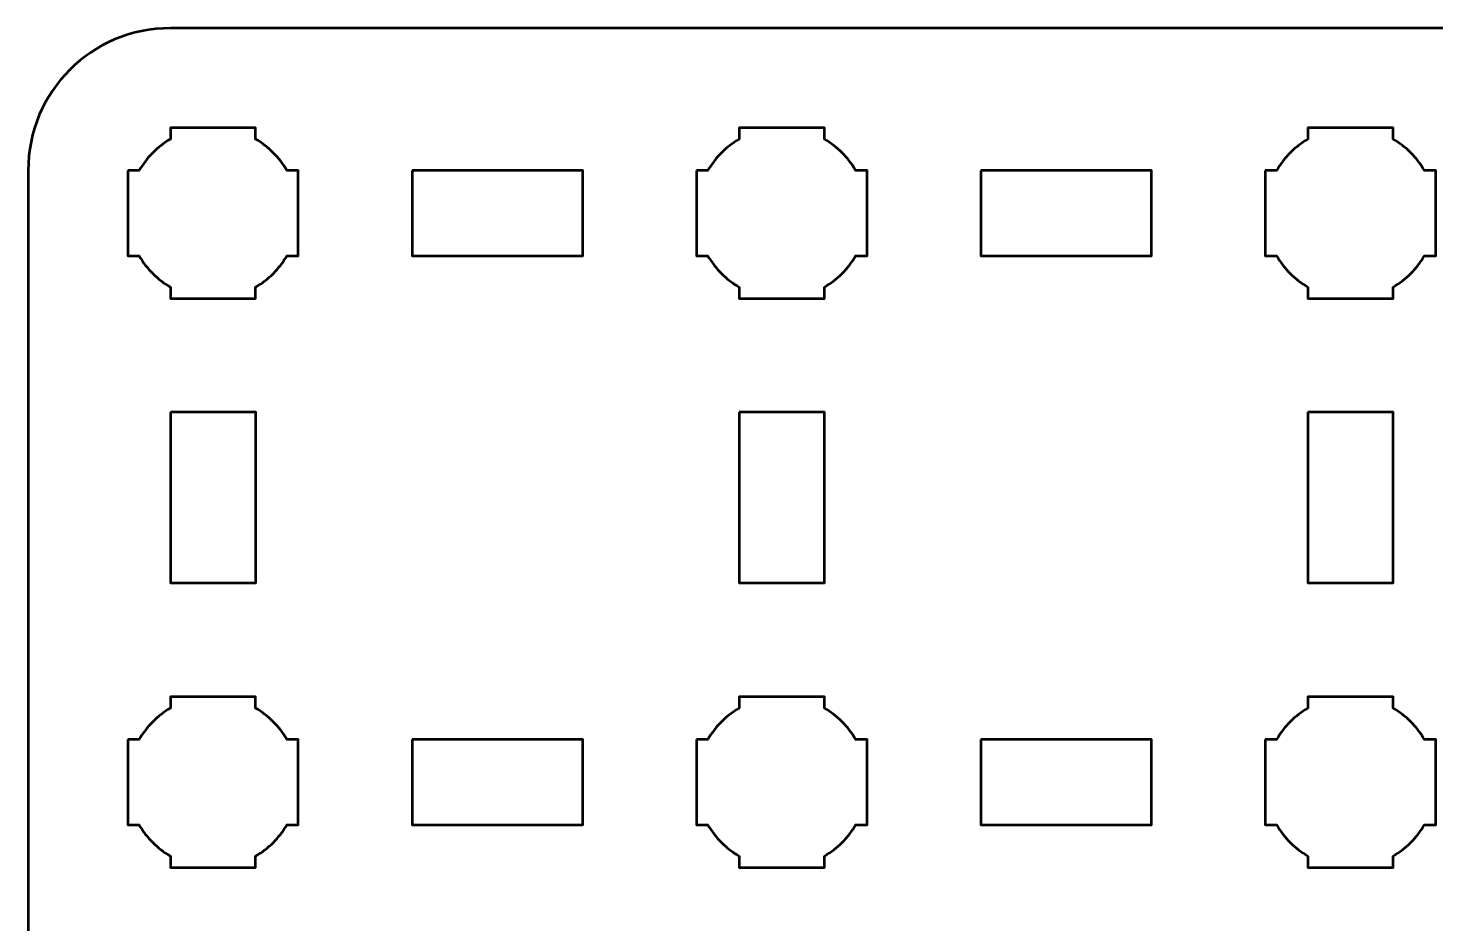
# Model space of a CAD drawing. Header units: centimetres. Extents: x -30.2 to 9.2, y -21.5 to -8.2.
# Drawn here: x -30.15 to -25.2, y -11.348 to -8.2 of the extents above; entities that cross this region are included whole.
import ezdxf

# ---------------------------------------------------------------- set-up
doc = ezdxf.new("R2010")
doc.units = ezdxf.units.CM
doc.header["$MEASUREMENT"] = 0
doc.layers.add('Layer 1', color=7, linetype='Continuous')

msp = doc.modelspace()

# ---------------------------------------------------------------- linework, layer by layer
at = {"layer": 'Layer 1', "lineweight": 53}
for points, knots in [([(-29.64995, -8.19995), (-29.64995, -8.19995), (-21.35005, -8.19995), (-21.35005, -8.19995), (-21.35005, -8.19995), (-21.07305, -8.19995), (-20.84995, -8.42305), (-20.84995, -8.70005), (-20.84995, -8.70005), (-20.84995, -8.70005), (-20.84995, -20.99995), (-20.84995, -20.99995), (-20.84995, -20.99995), (-20.84995, -21.27695), (-21.07305, -21.50005), (-21.35005, -21.50005), (-21.35005, -21.50005), (-21.35005, -21.50005), (-29.64995, -21.50005), (-29.64995, -21.50005), (-29.64995, -21.50005), (-29.92695, -21.50005), (-30.15005, -21.27695), (-30.15005, -20.99995), (-30.15005, -20.99995), (-30.15005, -20.99995), (-30.15005, -8.70005), (-30.15005, -8.70005), (-30.15005, -8.70005), (-30.15005, -8.42305), (-29.92695, -8.19995), (-29.64995, -8.19995)], [0, 0, 0, 0, 0.125, 0.125, 0.125, 0.125, 0.25, 0.25, 0.25, 0.25, 0.375, 0.375, 0.375, 0.375, 0.5, 0.5, 0.5, 0.5, 0.625, 0.625, 0.625, 0.625, 0.75, 0.75, 0.75, 0.75, 0.875, 0.875, 0.875, 0.875, 1, 1, 1, 1]), ([(-29.80001, -8.69997), (-29.80001, -8.69997), (-29.75981, -8.69997), (-29.75981, -8.69997), (-29.75981, -8.69997), (-29.73348, -8.65445), (-29.69552, -8.61652), (-29.65001, -8.59019), (-29.65001, -8.59019), (-29.65001, -8.59019), (-29.65001, -8.54997), (-29.65001, -8.54997), (-29.65001, -8.54997), (-29.65001, -8.54997), (-29.35001, -8.54997), (-29.35001, -8.54997), (-29.35001, -8.54997), (-29.35001, -8.54997), (-29.35001, -8.59016), (-29.35001, -8.59016), (-29.35001, -8.59016), (-29.30448, -8.61649), (-29.26649, -8.65444), (-29.24013, -8.69997), (-29.24013, -8.69997), (-29.24013, -8.69997), (-29.20001, -8.69997), (-29.20001, -8.69997), (-29.20001, -8.69997), (-29.20001, -8.69997), (-29.20001, -8.84539), (-29.20001, -8.84539), (-29.20001, -8.84539), (-29.20001, -8.84539), (-29.19995, -8.85004), (-29.19995, -8.85004), (-29.19995, -8.85004), (-29.19995, -8.85004), (-29.20001, -8.85468), (-29.20001, -8.85468), (-29.20001, -8.85468), (-29.20001, -8.85468), (-29.20001, -8.99997), (-29.20001, -8.99997), (-29.20001, -8.99997), (-29.20001, -8.99997), (-29.24008, -8.99997), (-29.24008, -8.99997), (-29.24008, -8.99997), (-29.26643, -9.04554), (-29.30443, -9.08355), (-29.35001, -9.10991), (-29.35001, -9.10991), (-29.35001, -9.10991), (-29.35001, -9.14997), (-29.35001, -9.14997), (-29.35001, -9.14997), (-29.35001, -9.14997), (-29.49329, -9.14997), (-29.49329, -9.14997), (-29.49329, -9.14997), (-29.49329, -9.14997), (-29.49996, -9.15005), (-29.49996, -9.15005), (-29.49996, -9.15005), (-29.49996, -9.15005), (-29.50664, -9.14997), (-29.50664, -9.14997), (-29.50664, -9.14997), (-29.50664, -9.14997), (-29.65001, -9.14997), (-29.65001, -9.14997), (-29.65001, -9.14997), (-29.65001, -9.14997), (-29.65001, -9.10987), (-29.65001, -9.10987), (-29.65001, -9.10987), (-29.69555, -9.08351), (-29.73353, -9.04552), (-29.75986, -8.99997), (-29.75986, -8.99997), (-29.75986, -8.99997), (-29.80001, -8.99997), (-29.80001, -8.99997), (-29.80001, -8.99997), (-29.80001, -8.99997), (-29.80001, -8.69997), (-29.80001, -8.69997)], [0, 0, 0, 0, 0.0454545, 0.0454545, 0.0454545, 0.0454545, 0.0909091, 0.0909091, 0.0909091, 0.0909091, 0.1363636, 0.1363636, 0.1363636, 0.1363636, 0.1818182, 0.1818182, 0.1818182, 0.1818182, 0.2272727, 0.2272727, 0.2272727, 0.2272727, 0.2727273, 0.2727273, 0.2727273, 0.2727273, 0.3181818, 0.3181818, 0.3181818, 0.3181818, 0.3636364, 0.3636364, 0.3636364, 0.3636364, 0.4090909, 0.4090909, 0.4090909, 0.4090909, 0.4545455, 0.4545455, 0.4545455, 0.4545455, 0.5, 0.5, 0.5, 0.5, 0.5454545, 0.5454545, 0.5454545, 0.5454545, 0.5909091, 0.5909091, 0.5909091, 0.5909091, 0.6363636, 0.6363636, 0.6363636, 0.6363636, 0.6818182, 0.6818182, 0.6818182, 0.6818182, 0.7272727, 0.7272727, 0.7272727, 0.7272727, 0.7727273, 0.7727273, 0.7727273, 0.7727273, 0.8181818, 0.8181818, 0.8181818, 0.8181818, 0.8636364, 0.8636364, 0.8636364, 0.8636364, 0.9090909, 0.9090909, 0.9090909, 0.9090909, 0.9545455, 0.9545455, 0.9545455, 0.9545455, 1, 1, 1, 1]), ([(-27.80001, -8.69997), (-27.80001, -8.69997), (-27.75981, -8.69997), (-27.75981, -8.69997), (-27.75981, -8.69997), (-27.73348, -8.65445), (-27.69552, -8.61652), (-27.65001, -8.59019), (-27.65001, -8.59019), (-27.65001, -8.59019), (-27.65001, -8.54997), (-27.65001, -8.54997), (-27.65001, -8.54997), (-27.65001, -8.54997), (-27.35001, -8.54997), (-27.35001, -8.54997), (-27.35001, -8.54997), (-27.35001, -8.54997), (-27.35001, -8.59016), (-27.35001, -8.59016), (-27.35001, -8.59016), (-27.30448, -8.61649), (-27.26649, -8.65444), (-27.24013, -8.69997), (-27.24013, -8.69997), (-27.24013, -8.69997), (-27.20001, -8.69997), (-27.20001, -8.69997), (-27.20001, -8.69997), (-27.20001, -8.69997), (-27.20001, -8.84539), (-27.20001, -8.84539), (-27.20001, -8.84539), (-27.20001, -8.84539), (-27.19995, -8.85004), (-27.19995, -8.85004), (-27.19995, -8.85004), (-27.19995, -8.85004), (-27.20001, -8.85468), (-27.20001, -8.85468), (-27.20001, -8.85468), (-27.20001, -8.85468), (-27.20001, -8.99997), (-27.20001, -8.99997), (-27.20001, -8.99997), (-27.20001, -8.99997), (-27.24008, -8.99997), (-27.24008, -8.99997), (-27.24008, -8.99997), (-27.26643, -9.04554), (-27.30443, -9.08355), (-27.35001, -9.10991), (-27.35001, -9.10991), (-27.35001, -9.10991), (-27.35001, -9.14997), (-27.35001, -9.14997), (-27.35001, -9.14997), (-27.35001, -9.14997), (-27.49329, -9.14997), (-27.49329, -9.14997), (-27.49329, -9.14997), (-27.49329, -9.14997), (-27.49996, -9.15005), (-27.49996, -9.15005), (-27.49996, -9.15005), (-27.49996, -9.15005), (-27.50664, -9.14997), (-27.50664, -9.14997), (-27.50664, -9.14997), (-27.50664, -9.14997), (-27.65001, -9.14997), (-27.65001, -9.14997), (-27.65001, -9.14997), (-27.65001, -9.14997), (-27.65001, -9.10987), (-27.65001, -9.10987), (-27.65001, -9.10987), (-27.69555, -9.08351), (-27.73353, -9.04552), (-27.75986, -8.99997), (-27.75986, -8.99997), (-27.75986, -8.99997), (-27.80001, -8.99997), (-27.80001, -8.99997), (-27.80001, -8.99997), (-27.80001, -8.99997), (-27.80001, -8.69997), (-27.80001, -8.69997)], [0, 0, 0, 0, 0.0454545, 0.0454545, 0.0454545, 0.0454545, 0.0909091, 0.0909091, 0.0909091, 0.0909091, 0.1363636, 0.1363636, 0.1363636, 0.1363636, 0.1818182, 0.1818182, 0.1818182, 0.1818182, 0.2272727, 0.2272727, 0.2272727, 0.2272727, 0.2727273, 0.2727273, 0.2727273, 0.2727273, 0.3181818, 0.3181818, 0.3181818, 0.3181818, 0.3636364, 0.3636364, 0.3636364, 0.3636364, 0.4090909, 0.4090909, 0.4090909, 0.4090909, 0.4545455, 0.4545455, 0.4545455, 0.4545455, 0.5, 0.5, 0.5, 0.5, 0.5454545, 0.5454545, 0.5454545, 0.5454545, 0.5909091, 0.5909091, 0.5909091, 0.5909091, 0.6363636, 0.6363636, 0.6363636, 0.6363636, 0.6818182, 0.6818182, 0.6818182, 0.6818182, 0.7272727, 0.7272727, 0.7272727, 0.7272727, 0.7727273, 0.7727273, 0.7727273, 0.7727273, 0.8181818, 0.8181818, 0.8181818, 0.8181818, 0.8636364, 0.8636364, 0.8636364, 0.8636364, 0.9090909, 0.9090909, 0.9090909, 0.9090909, 0.9545455, 0.9545455, 0.9545455, 0.9545455, 1, 1, 1, 1]), ([(-25.80001, -8.69997), (-25.80001, -8.69997), (-25.75981, -8.69997), (-25.75981, -8.69997), (-25.75981, -8.69997), (-25.73348, -8.65445), (-25.69552, -8.61652), (-25.65001, -8.59019), (-25.65001, -8.59019), (-25.65001, -8.59019), (-25.65001, -8.54997), (-25.65001, -8.54997), (-25.65001, -8.54997), (-25.65001, -8.54997), (-25.35001, -8.54997), (-25.35001, -8.54997), (-25.35001, -8.54997), (-25.35001, -8.54997), (-25.35001, -8.59016), (-25.35001, -8.59016), (-25.35001, -8.59016), (-25.30448, -8.61649), (-25.26649, -8.65444), (-25.24013, -8.69997), (-25.24013, -8.69997), (-25.24013, -8.69997), (-25.20001, -8.69997), (-25.20001, -8.69997), (-25.20001, -8.69997), (-25.20001, -8.69997), (-25.20001, -8.84539), (-25.20001, -8.84539), (-25.20001, -8.84539), (-25.20001, -8.84539), (-25.19995, -8.85004), (-25.19995, -8.85004), (-25.19995, -8.85004), (-25.19995, -8.85004), (-25.20001, -8.85468), (-25.20001, -8.85468), (-25.20001, -8.85468), (-25.20001, -8.85468), (-25.20001, -8.99997), (-25.20001, -8.99997), (-25.20001, -8.99997), (-25.20001, -8.99997), (-25.24008, -8.99997), (-25.24008, -8.99997), (-25.24008, -8.99997), (-25.26643, -9.04554), (-25.30443, -9.08355), (-25.35001, -9.10991), (-25.35001, -9.10991), (-25.35001, -9.10991), (-25.35001, -9.14997), (-25.35001, -9.14997), (-25.35001, -9.14997), (-25.35001, -9.14997), (-25.49329, -9.14997), (-25.49329, -9.14997), (-25.49329, -9.14997), (-25.49329, -9.14997), (-25.49996, -9.15005), (-25.49996, -9.15005), (-25.49996, -9.15005), (-25.49996, -9.15005), (-25.50664, -9.14997), (-25.50664, -9.14997), (-25.50664, -9.14997), (-25.50664, -9.14997), (-25.65001, -9.14997), (-25.65001, -9.14997), (-25.65001, -9.14997), (-25.65001, -9.14997), (-25.65001, -9.10987), (-25.65001, -9.10987), (-25.65001, -9.10987), (-25.69555, -9.08351), (-25.73353, -9.04552), (-25.75986, -8.99997), (-25.75986, -8.99997), (-25.75986, -8.99997), (-25.80001, -8.99997), (-25.80001, -8.99997), (-25.80001, -8.99997), (-25.80001, -8.99997), (-25.80001, -8.69997), (-25.80001, -8.69997)], [0, 0, 0, 0, 0.0454545, 0.0454545, 0.0454545, 0.0454545, 0.0909091, 0.0909091, 0.0909091, 0.0909091, 0.1363636, 0.1363636, 0.1363636, 0.1363636, 0.1818182, 0.1818182, 0.1818182, 0.1818182, 0.2272727, 0.2272727, 0.2272727, 0.2272727, 0.2727273, 0.2727273, 0.2727273, 0.2727273, 0.3181818, 0.3181818, 0.3181818, 0.3181818, 0.3636364, 0.3636364, 0.3636364, 0.3636364, 0.4090909, 0.4090909, 0.4090909, 0.4090909, 0.4545455, 0.4545455, 0.4545455, 0.4545455, 0.5, 0.5, 0.5, 0.5, 0.5454545, 0.5454545, 0.5454545, 0.5454545, 0.5909091, 0.5909091, 0.5909091, 0.5909091, 0.6363636, 0.6363636, 0.6363636, 0.6363636, 0.6818182, 0.6818182, 0.6818182, 0.6818182, 0.7272727, 0.7272727, 0.7272727, 0.7272727, 0.7727273, 0.7727273, 0.7727273, 0.7727273, 0.8181818, 0.8181818, 0.8181818, 0.8181818, 0.8636364, 0.8636364, 0.8636364, 0.8636364, 0.9090909, 0.9090909, 0.9090909, 0.9090909, 0.9545455, 0.9545455, 0.9545455, 0.9545455, 1, 1, 1, 1]), ([(-28.8, -8.70005), (-28.8, -8.70005), (-28.2, -8.70005), (-28.2, -8.70005), (-28.2, -8.70005), (-28.2, -8.70005), (-28.2, -9.00005), (-28.2, -9.00005), (-28.2, -9.00005), (-28.2, -9.00005), (-28.8, -9.00005), (-28.8, -9.00005), (-28.8, -9.00005), (-28.8, -9.00005), (-28.8, -8.70005), (-28.8, -8.70005)], [0, 0, 0, 0, 0.25, 0.25, 0.25, 0.25, 0.5, 0.5, 0.5, 0.5, 0.75, 0.75, 0.75, 0.75, 1, 1, 1, 1]), ([(-26.80004, -8.70005), (-26.80004, -8.70005), (-26.20003, -8.70005), (-26.20003, -8.70005), (-26.20003, -8.70005), (-26.20003, -8.70005), (-26.20003, -9.00005), (-26.20003, -9.00005), (-26.20003, -9.00005), (-26.20003, -9.00005), (-26.80004, -9.00005), (-26.80004, -9.00005), (-26.80004, -9.00005), (-26.80004, -9.00005), (-26.80004, -8.70005), (-26.80004, -8.70005)], [0, 0, 0, 0, 0.25, 0.25, 0.25, 0.25, 0.5, 0.5, 0.5, 0.5, 0.75, 0.75, 0.75, 0.75, 1, 1, 1, 1]), ([(-29.64995, -9.55), (-29.64995, -9.55), (-29.34995, -9.55), (-29.34995, -9.55), (-29.34995, -9.55), (-29.34995, -9.55), (-29.34995, -10.15), (-29.34995, -10.15), (-29.34995, -10.15), (-29.34995, -10.15), (-29.64995, -10.15), (-29.64995, -10.15), (-29.64995, -10.15), (-29.64995, -10.15), (-29.64995, -9.55), (-29.64995, -9.55)], [0, 0, 0, 0, 0.25, 0.25, 0.25, 0.25, 0.5, 0.5, 0.5, 0.5, 0.75, 0.75, 0.75, 0.75, 1, 1, 1, 1]), ([(-27.64995, -9.55), (-27.64995, -9.55), (-27.34995, -9.55), (-27.34995, -9.55), (-27.34995, -9.55), (-27.34995, -9.55), (-27.34995, -10.15), (-27.34995, -10.15), (-27.34995, -10.15), (-27.34995, -10.15), (-27.64995, -10.15), (-27.64995, -10.15), (-27.64995, -10.15), (-27.64995, -10.15), (-27.64995, -9.55), (-27.64995, -9.55)], [0, 0, 0, 0, 0.25, 0.25, 0.25, 0.25, 0.5, 0.5, 0.5, 0.5, 0.75, 0.75, 0.75, 0.75, 1, 1, 1, 1]), ([(-25.64995, -9.55), (-25.64995, -9.55), (-25.34995, -9.55), (-25.34995, -9.55), (-25.34995, -9.55), (-25.34995, -9.55), (-25.34995, -10.15), (-25.34995, -10.15), (-25.34995, -10.15), (-25.34995, -10.15), (-25.64995, -10.15), (-25.64995, -10.15), (-25.64995, -10.15), (-25.64995, -10.15), (-25.64995, -9.55), (-25.64995, -9.55)], [0, 0, 0, 0, 0.25, 0.25, 0.25, 0.25, 0.5, 0.5, 0.5, 0.5, 0.75, 0.75, 0.75, 0.75, 1, 1, 1, 1]), ([(-29.80001, -10.69997), (-29.80001, -10.69997), (-29.75981, -10.69997), (-29.75981, -10.69997), (-29.75981, -10.69997), (-29.73348, -10.65445), (-29.69552, -10.61652), (-29.65001, -10.59019), (-29.65001, -10.59019), (-29.65001, -10.59019), (-29.65001, -10.54997), (-29.65001, -10.54997), (-29.65001, -10.54997), (-29.65001, -10.54997), (-29.35001, -10.54997), (-29.35001, -10.54997), (-29.35001, -10.54997), (-29.35001, -10.54997), (-29.35001, -10.59016), (-29.35001, -10.59016), (-29.35001, -10.59016), (-29.30448, -10.61649), (-29.26649, -10.65444), (-29.24013, -10.69997), (-29.24013, -10.69997), (-29.24013, -10.69997), (-29.20001, -10.69997), (-29.20001, -10.69997), (-29.20001, -10.69997), (-29.20001, -10.69997), (-29.20001, -10.84539), (-29.20001, -10.84539), (-29.20001, -10.84539), (-29.20001, -10.84539), (-29.19995, -10.85004), (-29.19995, -10.85004), (-29.19995, -10.85004), (-29.19995, -10.85004), (-29.20001, -10.85468), (-29.20001, -10.85468), (-29.20001, -10.85468), (-29.20001, -10.85468), (-29.20001, -10.99997), (-29.20001, -10.99997), (-29.20001, -10.99997), (-29.20001, -10.99997), (-29.24008, -10.99997), (-29.24008, -10.99997), (-29.24008, -10.99997), (-29.26643, -11.04554), (-29.30443, -11.08355), (-29.35001, -11.10991), (-29.35001, -11.10991), (-29.35001, -11.10991), (-29.35001, -11.14997), (-29.35001, -11.14997), (-29.35001, -11.14997), (-29.35001, -11.14997), (-29.49329, -11.14997), (-29.49329, -11.14997), (-29.49329, -11.14997), (-29.49329, -11.14997), (-29.49996, -11.15005), (-29.49996, -11.15005), (-29.49996, -11.15005), (-29.49996, -11.15005), (-29.50664, -11.14997), (-29.50664, -11.14997), (-29.50664, -11.14997), (-29.50664, -11.14997), (-29.65001, -11.14997), (-29.65001, -11.14997), (-29.65001, -11.14997), (-29.65001, -11.14997), (-29.65001, -11.10987), (-29.65001, -11.10987), (-29.65001, -11.10987), (-29.69555, -11.08351), (-29.73353, -11.04552), (-29.75986, -10.99997), (-29.75986, -10.99997), (-29.75986, -10.99997), (-29.80001, -10.99997), (-29.80001, -10.99997), (-29.80001, -10.99997), (-29.80001, -10.99997), (-29.80001, -10.69997), (-29.80001, -10.69997)], [0, 0, 0, 0, 0.0454545, 0.0454545, 0.0454545, 0.0454545, 0.0909091, 0.0909091, 0.0909091, 0.0909091, 0.1363636, 0.1363636, 0.1363636, 0.1363636, 0.1818182, 0.1818182, 0.1818182, 0.1818182, 0.2272727, 0.2272727, 0.2272727, 0.2272727, 0.2727273, 0.2727273, 0.2727273, 0.2727273, 0.3181818, 0.3181818, 0.3181818, 0.3181818, 0.3636364, 0.3636364, 0.3636364, 0.3636364, 0.4090909, 0.4090909, 0.4090909, 0.4090909, 0.4545455, 0.4545455, 0.4545455, 0.4545455, 0.5, 0.5, 0.5, 0.5, 0.5454545, 0.5454545, 0.5454545, 0.5454545, 0.5909091, 0.5909091, 0.5909091, 0.5909091, 0.6363636, 0.6363636, 0.6363636, 0.6363636, 0.6818182, 0.6818182, 0.6818182, 0.6818182, 0.7272727, 0.7272727, 0.7272727, 0.7272727, 0.7727273, 0.7727273, 0.7727273, 0.7727273, 0.8181818, 0.8181818, 0.8181818, 0.8181818, 0.8636364, 0.8636364, 0.8636364, 0.8636364, 0.9090909, 0.9090909, 0.9090909, 0.9090909, 0.9545455, 0.9545455, 0.9545455, 0.9545455, 1, 1, 1, 1]), ([(-27.80001, -10.69997), (-27.80001, -10.69997), (-27.75981, -10.69997), (-27.75981, -10.69997), (-27.75981, -10.69997), (-27.73348, -10.65445), (-27.69552, -10.61652), (-27.65001, -10.59019), (-27.65001, -10.59019), (-27.65001, -10.59019), (-27.65001, -10.54997), (-27.65001, -10.54997), (-27.65001, -10.54997), (-27.65001, -10.54997), (-27.35001, -10.54997), (-27.35001, -10.54997), (-27.35001, -10.54997), (-27.35001, -10.54997), (-27.35001, -10.59016), (-27.35001, -10.59016), (-27.35001, -10.59016), (-27.30448, -10.61649), (-27.26649, -10.65444), (-27.24013, -10.69997), (-27.24013, -10.69997), (-27.24013, -10.69997), (-27.20001, -10.69997), (-27.20001, -10.69997), (-27.20001, -10.69997), (-27.20001, -10.69997), (-27.20001, -10.84539), (-27.20001, -10.84539), (-27.20001, -10.84539), (-27.20001, -10.84539), (-27.19995, -10.85004), (-27.19995, -10.85004), (-27.19995, -10.85004), (-27.19995, -10.85004), (-27.20001, -10.85468), (-27.20001, -10.85468), (-27.20001, -10.85468), (-27.20001, -10.85468), (-27.20001, -10.99997), (-27.20001, -10.99997), (-27.20001, -10.99997), (-27.20001, -10.99997), (-27.24008, -10.99997), (-27.24008, -10.99997), (-27.24008, -10.99997), (-27.26643, -11.04554), (-27.30443, -11.08355), (-27.35001, -11.10991), (-27.35001, -11.10991), (-27.35001, -11.10991), (-27.35001, -11.14997), (-27.35001, -11.14997), (-27.35001, -11.14997), (-27.35001, -11.14997), (-27.49329, -11.14997), (-27.49329, -11.14997), (-27.49329, -11.14997), (-27.49329, -11.14997), (-27.49996, -11.15005), (-27.49996, -11.15005), (-27.49996, -11.15005), (-27.49996, -11.15005), (-27.50664, -11.14997), (-27.50664, -11.14997), (-27.50664, -11.14997), (-27.50664, -11.14997), (-27.65001, -11.14997), (-27.65001, -11.14997), (-27.65001, -11.14997), (-27.65001, -11.14997), (-27.65001, -11.10987), (-27.65001, -11.10987), (-27.65001, -11.10987), (-27.69555, -11.08351), (-27.73353, -11.04552), (-27.75986, -10.99997), (-27.75986, -10.99997), (-27.75986, -10.99997), (-27.80001, -10.99997), (-27.80001, -10.99997), (-27.80001, -10.99997), (-27.80001, -10.99997), (-27.80001, -10.69997), (-27.80001, -10.69997)], [0, 0, 0, 0, 0.0454545, 0.0454545, 0.0454545, 0.0454545, 0.0909091, 0.0909091, 0.0909091, 0.0909091, 0.1363636, 0.1363636, 0.1363636, 0.1363636, 0.1818182, 0.1818182, 0.1818182, 0.1818182, 0.2272727, 0.2272727, 0.2272727, 0.2272727, 0.2727273, 0.2727273, 0.2727273, 0.2727273, 0.3181818, 0.3181818, 0.3181818, 0.3181818, 0.3636364, 0.3636364, 0.3636364, 0.3636364, 0.4090909, 0.4090909, 0.4090909, 0.4090909, 0.4545455, 0.4545455, 0.4545455, 0.4545455, 0.5, 0.5, 0.5, 0.5, 0.5454545, 0.5454545, 0.5454545, 0.5454545, 0.5909091, 0.5909091, 0.5909091, 0.5909091, 0.6363636, 0.6363636, 0.6363636, 0.6363636, 0.6818182, 0.6818182, 0.6818182, 0.6818182, 0.7272727, 0.7272727, 0.7272727, 0.7272727, 0.7727273, 0.7727273, 0.7727273, 0.7727273, 0.8181818, 0.8181818, 0.8181818, 0.8181818, 0.8636364, 0.8636364, 0.8636364, 0.8636364, 0.9090909, 0.9090909, 0.9090909, 0.9090909, 0.9545455, 0.9545455, 0.9545455, 0.9545455, 1, 1, 1, 1]), ([(-25.80001, -10.69997), (-25.80001, -10.69997), (-25.75981, -10.69997), (-25.75981, -10.69997), (-25.75981, -10.69997), (-25.73348, -10.65445), (-25.69552, -10.61652), (-25.65001, -10.59019), (-25.65001, -10.59019), (-25.65001, -10.59019), (-25.65001, -10.54997), (-25.65001, -10.54997), (-25.65001, -10.54997), (-25.65001, -10.54997), (-25.35001, -10.54997), (-25.35001, -10.54997), (-25.35001, -10.54997), (-25.35001, -10.54997), (-25.35001, -10.59016), (-25.35001, -10.59016), (-25.35001, -10.59016), (-25.30448, -10.61649), (-25.26649, -10.65444), (-25.24013, -10.69997), (-25.24013, -10.69997), (-25.24013, -10.69997), (-25.20001, -10.69997), (-25.20001, -10.69997), (-25.20001, -10.69997), (-25.20001, -10.69997), (-25.20001, -10.84539), (-25.20001, -10.84539), (-25.20001, -10.84539), (-25.20001, -10.84539), (-25.19995, -10.85004), (-25.19995, -10.85004), (-25.19995, -10.85004), (-25.19995, -10.85004), (-25.20001, -10.85468), (-25.20001, -10.85468), (-25.20001, -10.85468), (-25.20001, -10.85468), (-25.20001, -10.99997), (-25.20001, -10.99997), (-25.20001, -10.99997), (-25.20001, -10.99997), (-25.24008, -10.99997), (-25.24008, -10.99997), (-25.24008, -10.99997), (-25.26643, -11.04554), (-25.30443, -11.08355), (-25.35001, -11.10991), (-25.35001, -11.10991), (-25.35001, -11.10991), (-25.35001, -11.14997), (-25.35001, -11.14997), (-25.35001, -11.14997), (-25.35001, -11.14997), (-25.49329, -11.14997), (-25.49329, -11.14997), (-25.49329, -11.14997), (-25.49329, -11.14997), (-25.49996, -11.15005), (-25.49996, -11.15005), (-25.49996, -11.15005), (-25.49996, -11.15005), (-25.50664, -11.14997), (-25.50664, -11.14997), (-25.50664, -11.14997), (-25.50664, -11.14997), (-25.65001, -11.14997), (-25.65001, -11.14997), (-25.65001, -11.14997), (-25.65001, -11.14997), (-25.65001, -11.10987), (-25.65001, -11.10987), (-25.65001, -11.10987), (-25.69555, -11.08351), (-25.73353, -11.04552), (-25.75986, -10.99997), (-25.75986, -10.99997), (-25.75986, -10.99997), (-25.80001, -10.99997), (-25.80001, -10.99997), (-25.80001, -10.99997), (-25.80001, -10.99997), (-25.80001, -10.69997), (-25.80001, -10.69997)], [0, 0, 0, 0, 0.0454545, 0.0454545, 0.0454545, 0.0454545, 0.0909091, 0.0909091, 0.0909091, 0.0909091, 0.1363636, 0.1363636, 0.1363636, 0.1363636, 0.1818182, 0.1818182, 0.1818182, 0.1818182, 0.2272727, 0.2272727, 0.2272727, 0.2272727, 0.2727273, 0.2727273, 0.2727273, 0.2727273, 0.3181818, 0.3181818, 0.3181818, 0.3181818, 0.3636364, 0.3636364, 0.3636364, 0.3636364, 0.4090909, 0.4090909, 0.4090909, 0.4090909, 0.4545455, 0.4545455, 0.4545455, 0.4545455, 0.5, 0.5, 0.5, 0.5, 0.5454545, 0.5454545, 0.5454545, 0.5454545, 0.5909091, 0.5909091, 0.5909091, 0.5909091, 0.6363636, 0.6363636, 0.6363636, 0.6363636, 0.6818182, 0.6818182, 0.6818182, 0.6818182, 0.7272727, 0.7272727, 0.7272727, 0.7272727, 0.7727273, 0.7727273, 0.7727273, 0.7727273, 0.8181818, 0.8181818, 0.8181818, 0.8181818, 0.8636364, 0.8636364, 0.8636364, 0.8636364, 0.9090909, 0.9090909, 0.9090909, 0.9090909, 0.9545455, 0.9545455, 0.9545455, 0.9545455, 1, 1, 1, 1]), ([(-28.8, -10.70005), (-28.8, -10.70005), (-28.2, -10.70005), (-28.2, -10.70005), (-28.2, -10.70005), (-28.2, -10.70005), (-28.2, -11.00005), (-28.2, -11.00005), (-28.2, -11.00005), (-28.2, -11.00005), (-28.8, -11.00005), (-28.8, -11.00005), (-28.8, -11.00005), (-28.8, -11.00005), (-28.8, -10.70005), (-28.8, -10.70005)], [0, 0, 0, 0, 0.25, 0.25, 0.25, 0.25, 0.5, 0.5, 0.5, 0.5, 0.75, 0.75, 0.75, 0.75, 1, 1, 1, 1]), ([(-26.80004, -10.70005), (-26.80004, -10.70005), (-26.20003, -10.70005), (-26.20003, -10.70005), (-26.20003, -10.70005), (-26.20003, -10.70005), (-26.20003, -11.00005), (-26.20003, -11.00005), (-26.20003, -11.00005), (-26.20003, -11.00005), (-26.80004, -11.00005), (-26.80004, -11.00005), (-26.80004, -11.00005), (-26.80004, -11.00005), (-26.80004, -10.70005), (-26.80004, -10.70005)], [0, 0, 0, 0, 0.25, 0.25, 0.25, 0.25, 0.5, 0.5, 0.5, 0.5, 0.75, 0.75, 0.75, 0.75, 1, 1, 1, 1])]:
    msp.add_open_spline(points, degree=3, knots=knots, dxfattribs=at)

doc.saveas('drawing.dxf')
